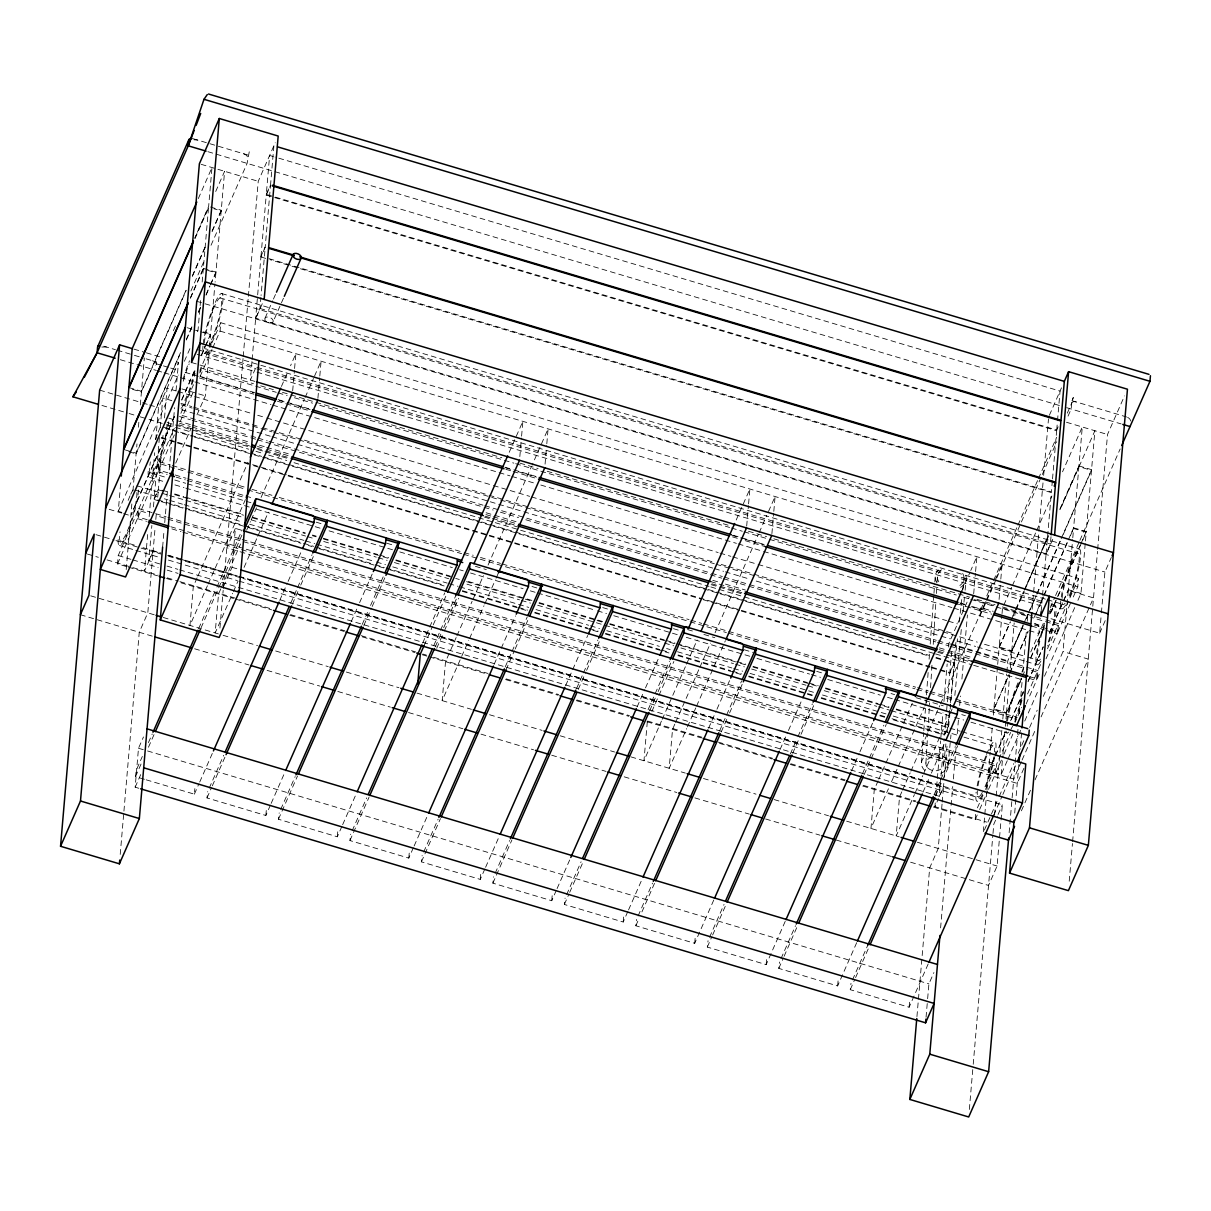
<?xml version="1.0" encoding="UTF-8"?>
<svg xmlns="http://www.w3.org/2000/svg" width="1211" height="1211" viewBox="0 0 1211 1211"><rect width="100%" height="100%" fill="white"/><g stroke="black" fill="none" stroke-linecap="round" stroke-linejoin="round"><path stroke-width="0.75" stroke-dasharray="5 3.75" d="M152.45 360.711A4.45 2.694 23.8 0 1 156.416 364.753L156.174 363.739L155.235 365.207M995.957 579.751L980.002 615.96L980.41 609.436L971.177 606.681M925.9 763.127L927.762 732.958M927.883 731.081L929.624 702.804M930.563 687.727L931.955 665.111M933.242 644.373L935.921 601.019M936.391 593.481L936.966 584.05M937.087 582.173L937.435 576.512M921.465 762.748L923.69 732.625M923.826 730.733L925.779 704.378M925.915 702.486L926.324 696.84M926.46 694.963L928.141 672.362M929.109 659.178L929.67 651.654M930.215 644.116L933.832 595.161M933.969 593.269L934.665 583.853M934.801 581.976L935.225 576.33M121.872 512.389L118.269 511.314L120.812 481.66M126.58 566.597L117.512 563.902L118.224 555.546L138.175 510.285L149.044 513.525M126.201 569.548L130.818 515.78L175.64 414.026M131.832 503.958L130.879 515.084L175.701 413.329M132.938 490.97L136.116 453.883L180.182 353.869M125.369 449.977L136.177 453.202L136.979 443.922M138.402 427.241L138.887 421.67M140.309 404.989L141.43 392.001L186.252 290.262M128.881 387.55L141.49 391.304L144.351 357.926M117.512 563.902L137.448 518.626L138.175 510.285M147.227 519.716L138.175 517.006L138.887 508.665L158.823 463.389L186.025 471.503M156.416 364.753L156.658 361.968L145.244 358.562M120.222 854.406L123.764 812.99M123.931 811.113L139.265 632.263L147.803 612.857L153.055 551.671L144.503 571.077L147.727 533.506M149.18 516.597L154.66 452.747M155.78 439.593L158.52 407.668L178.456 362.392L174.899 361.332M159.716 563.917L148.847 560.678L151.859 525.438M153.449 506.909L154.085 499.492L158.353 489.789L163.803 491.409M159.398 437.595L154.145 498.796L158.414 489.093L163.031 435.309M160.246 427.634L162.789 397.965L171.856 400.659M138.175 517.006L158.111 471.745L158.823 463.389M167.89 472.82L158.823 470.125L159.534 461.785L174.308 428.24M148.847 560.678L153.116 550.975L155.175 526.876M155.81 519.458L156.295 513.888M157.718 497.206L158.353 489.789M164.514 417.931L167.057 388.262L176.125 390.971M144.427 779.294L135.511 776.629L136.237 770.287L142.338 756.451M138.781 788.27L135.163 787.195L138.493 748.262L143.488 736.939M162.622 547.115L164.075 530.161M164.726 522.607L167.633 488.684M169.252 469.838L174.581 407.638M176.034 390.669L178.456 362.392M200.572 300.57L198.029 330.24L196.515 333.691M202.161 282.027L203.281 269.054L215.891 272.808L215.104 282.087M190.43 297.679L203.342 268.358L208.58 207.172L194.91 238.204M199.845 372.958L200.133 369.627L276.29 392.334M254.537 392.561L200.133 376.349L200.844 368.008L211.183 344.529M196.984 414.858L205.34 395.891L210.593 334.705L199.77 331.481M201.526 354.702L210.653 334.009L214.937 283.934M210.638 284.191L215.952 272.112L221.204 210.926L213.999 208.776M212.137 230.923L221.265 210.23L224.595 171.296L214.725 193.715M212.697 347.845L220.069 331.087L220.796 322.731L1078.486 578.419L1077.775 586.76L1071.856 600.172M249.254 151.799L247.12 163.364L210.638 246.151M146.213 779.823L194.365 794.174L194.85 788.618M219.933 628.04L223.172 590.347M223.324 588.47L243.048 358.501M243.199 356.609L248.21 298.178M248.376 296.301L258.231 181.317L275.215 142.762M270.416 805.103L265.845 815.487L206.99 797.943L207.717 791.585M223.475 586.714L232.028 567.308L235.358 528.374L242.609 530.539M251.964 361.514L250.374 380.042L256.066 367.115M252.115 359.652L255.612 318.856L263.453 301.07M1051.012 536.67L1050.376 544.087L1046.107 553.79L255.672 318.16L260.925 256.974L265.194 247.271L261.061 295.484M260.986 256.278L266.223 195.077L270.507 185.389L265.254 246.575L260.986 256.278L264.603 257.353M1058.142 426.772L1056.719 430.011L266.284 194.396L269.629 155.447L273.247 156.537M255.672 318.16L259.956 308.457L260.91 297.331M273.898 145.744L270.568 184.693L266.284 194.396M292.684 390.759L294.44 370.369M294.591 368.507L295.862 353.673L290.549 365.752M265.845 815.487L266.329 809.917M341.896 826.402L337.324 836.786L278.454 819.241L279.181 812.899M317.903 398.283L319.659 377.877M319.81 376.031L321.082 361.196L314.254 376.712M337.324 836.786L337.793 831.23M413.36 847.715L408.788 858.099L349.934 840.555L350.66 834.197M408.788 858.099L409.273 852.529M484.839 869.014L480.267 879.398L421.413 861.854L422.139 855.511M480.267 879.398L480.752 873.842M519.837 456.577L521.426 438.034M521.593 436.172L522.864 421.337L508.423 454.11M556.318 890.327L551.747 900.712L492.877 883.167L493.619 876.809M545.071 464.101L546.661 445.557M546.812 443.695L548.083 428.861L532.129 465.085M551.747 900.712L552.216 895.141M627.782 911.626L623.211 922.01L564.356 904.466L565.083 898.123M623.211 922.01L623.695 916.455M647.295 721.817L643.964 760.765L661.433 721.105M713.748 900.076L694.69 943.324L635.836 925.779L636.562 919.421M694.69 943.324L695.175 937.753M785.212 921.374L766.169 964.622L707.3 947.078L708.041 940.735M746.687 526.089L748.428 505.698M748.595 503.852L749.866 489.017L735.425 521.774M771.907 533.612L773.662 513.222M773.814 511.36L775.085 496.525L767.486 513.782M766.169 964.622L766.639 959.067M856.692 942.688L837.634 985.936L778.779 968.391L779.506 962.034M837.634 985.936L838.118 980.365M928.171 963.986L909.113 1007.234L850.258 989.69L850.985 983.347M909.113 1007.234L909.597 1001.679M916.939 1016.604L929.685 867.878L938.237 848.487L942.052 803.983M935.255 802.938L934.922 806.693L938.495 798.609M935.891 795.43L937.178 780.399M937.344 778.522L940.569 740.95M940.72 739.073L942.975 712.779M943.944 701.517L947.169 663.946M948.622 647.037L948.94 643.283L968.876 598.022M179.667 569.866L939.267 796.293L940.856 777.75M941.008 775.903L944.186 738.816M891.992 718.744L944.565 734.411L949.818 673.225L954.086 663.522L946.835 661.357M931.743 667.125L949.878 672.529L951.619 652.124M942.203 802.121L943.475 787.286L939.206 796.989M939.267 796.293L943.536 786.605L944.171 779.188M944.338 777.326L947.199 743.948M944.565 734.411L948.849 724.708L954.086 663.522M949.878 672.529L954.147 662.826L955.903 642.42M926.052 1017.255L927.49 1000.558M927.641 998.712L928.913 983.877L933.908 972.554M940.599 927.883L950.938 807.237M951.104 805.36L952.724 786.514M953.375 778.976L956.115 746.93M957.25 733.73L958.703 716.761M959.672 705.453L960.474 696.037M961.928 679.068L967.422 614.976M973.689 593.768L975.43 573.363M975.597 571.516L976.868 556.682L970.783 570.472M933.499 807.132L975.203 819.575L975.915 811.234M999.075 599.43L1000.664 580.886M1000.816 579.04L1002.087 564.205L994.488 581.447M986.753 791.843L983.256 832.638L998.454 798.155M986.92 789.996L988.509 771.452L994.579 757.662M1007.264 760.72L1001.179 774.51L988.57 770.756L990.159 752.213M990.31 750.366L992.218 728.114M993.338 715.126L993.807 709.57L1009.005 675.072M1021.675 678.145L1006.492 712.628L993.868 708.874L997.531 666.217M997.682 664.37L999.12 647.673L1010.519 621.803M1023.189 624.876L1011.79 650.746L999.181 646.977L1001.875 615.46M1002.042 613.599L1002.511 608.043L1011.639 587.35M988.494 789.39L995.154 774.298L995.866 765.957L156.31 515.689M170.812 526.74L995.866 772.679L996.577 764.338L1010.61 732.488M969.345 1109.458L973.054 1066.164M973.22 1064.272L992.838 835.363M992.99 833.516L993.792 824.237L997.349 816.153M994.594 814.852L996.047 797.943M996.199 796.066L1001.845 730.324M1002.814 719.062L1006.674 673.982M1006.841 672.105L1007.794 660.828L1023.31 625.618M1001.179 774.51L1002.769 755.967M1002.935 754.12L1005.16 728.159M1005.312 726.297L1005.796 720.742M1005.947 718.88L1006.432 713.324L1021.615 678.841M1006.492 712.628L1009.671 675.541M1010.307 668.124L1011.73 651.442L1023.128 625.572M1011.79 650.746L1014.182 622.923M1014.818 615.506L1015.136 611.797M910.596 862.202L988.539 885.438L997.092 866.032L1002.345 804.846L242.836 578.434M1009.126 832.744L1017.407 736.197M1017.558 734.32L1018.042 728.659M1019.344 713.582L1022.251 679.643M1022.901 672.105L1026.61 628.751M1027.261 621.213L1027.745 615.566L1000.982 607.589M1014.697 813.065L1018.92 763.763M1020.373 746.809L1021.827 729.839M1032.166 609.209L1033.467 594.117M1033.619 592.24L1043.004 482.917M1043.64 475.378L1048.499 418.824M1041.112 611.964L1042.383 597.129M1042.55 595.267L1046.047 554.487L1053.873 536.7M1046.107 553.79L1051.345 492.589L269.992 259.669M1052.359 480.767L1051.405 491.893L266.42 257.898M1052.526 478.92L1056.658 430.707L1058.081 427.468M1056.719 430.011L1057.354 422.594M1057.506 420.747L1060.049 391.077L275.064 157.067M1026.111 704L1036.465 680.537L1037.176 672.181L1026.292 668.941M1029.91 676.752L1037.176 678.917L1037.888 670.576L1041.581 662.19M1076.095 401.931A4.45 2.694 23.8 0 0 1071.644 403.46L1073.309 397.435L1071.886 400.674L1071.175 409.015L1067.375 417.644M1046.032 658.799L1057.112 633.641L1057.824 625.3L1030.622 617.186M1034.255 624.997L1057.824 632.021L1058.535 623.68L1078.486 578.419M1043.276 696.401L1063.031 651.563L1068.284 590.378L1093.503 597.901L1090.46 604.789M1049.347 632.793L1068.344 589.681L1072.628 539.606M1072.795 537.76L1073.582 528.48L1086.191 532.25L1085.404 541.514M1068.329 539.864L1073.642 527.799L1078.895 466.598L1091.505 470.368L1086.252 531.553L1080.939 543.618M1059.958 509.014L1078.956 465.902L1082.286 426.968L1062.531 471.806M1077.911 600.338L1080.954 593.435L1085.238 543.376M1061.169 538.653L1091.565 469.671L1094.895 430.722L1059.958 510.058M1069.222 881.214L1072.446 843.522M1072.613 841.63L1097.499 551.353M1097.65 549.461L1107.52 434.492L1124.504 395.921M1042.58 616.202L1099.649 633.217L1101.238 614.673M1101.404 612.827L1104.901 572.031L1111.304 557.469M948.046 764.989L950.983 734.926M954.843 695.462L961.458 627.798M963.108 610.889L964.94 592.103M965.122 590.211L966.227 578.934M943.611 764.61L945.882 743.963M947.123 732.7L950.211 704.545M950.408 702.668L957.417 638.833M959.279 621.939L961.958 597.523M962.775 590.014L964.017 578.752M198.316 198.574L211.986 167.527L208.64 206.476L194.971 237.507M194.971 238.552L208.64 207.505M141.49 391.304L186.312 289.565M192.382 275.76L206.067 244.728M192.322 276.456L206.006 245.409M212.076 231.619L221.204 210.926M173.415 330.648L175.701 325.471M190.899 290.988L204.568 259.941M190.369 298.375L203.281 269.054M136.177 453.202L181.771 349.722M186.327 339.368L192.398 325.577M198.483 311.787L201.526 304.884M206.082 294.53L209.881 285.917M186.267 340.064L192.337 326.274M198.422 312.483L201.465 305.581M206.021 295.227L209.821 286.613M210.578 284.888L215.891 272.808M118.269 511.314L178.274 375.077M184.36 361.287L190.43 347.496M181.771 399.539L195.455 368.492M181.726 400.235L195.395 369.188M201.465 355.398L205.264 346.77M206.037 345.044L210.593 334.705M193.488 384.72L180.197 414.889L249.103 435.43M211.925 342.864L220.796 322.731M158.823 470.125L174.339 434.916M180.212 421.564L193.518 391.38M200.133 376.349L211.955 349.525M175.716 463.147L190.914 428.664M265.118 317.978L272.687 300.782M273.444 299.056L275.73 293.895M272.959 322.096A4.45 2.694 23.8 0 0 268.418 317.055A4.45 2.694 23.8 0 0 265.739 320.96A4.45 2.694 23.8 0 0 272.959 322.096L283.556 298.012M197.09 577.859L193.306 586.487L189.96 625.421L207.429 585.761M197.862 576.133L247.998 462.314M281.421 386.445L287.507 372.64M208.201 584.035L245.424 499.537M235.358 528.374L226.82 547.781L1017.24 783.396L1025.066 765.609M148.423 742.615L152.238 733.972M198.68 628.524L216.194 588.773M216.966 587.047L242.094 529.994M135.511 776.629L142.368 761.053M148.469 747.217L154.569 733.382M201.056 627.843L242.215 534.429M220.811 588.834L218.525 594.011L215.18 632.944L232.663 593.284M221.568 587.108L240.55 543.996M246.635 530.206L250.435 521.578M251.192 519.852L256.505 507.787M261.076 497.433L304.37 399.13M305.142 397.405L313.498 378.438M135.163 787.195L140.854 774.268M233.42 591.558L237.977 581.204M244.062 567.414L256.974 538.093M257.731 536.367L268.373 512.223M194.365 794.174L198.937 783.789M199.709 782.064L212.667 752.652M279.726 600.414L287.355 583.112M288.112 581.386L301.827 550.248M209.231 788.134L223.702 755.286M290.716 603.169L296.816 589.333M297.573 587.607L312.044 554.759M206.99 797.943L211.562 787.559M212.319 785.833L226.033 754.68M292.351 604.168L299.965 586.866M300.722 585.14L314.451 554.002M271.173 803.377L284.903 772.224M351.205 621.712L358.834 604.425M359.591 602.684L373.306 571.547M280.71 809.432L295.181 776.584M362.195 624.467L367.523 612.372M370.566 605.455L383.524 576.073M278.454 819.241L297.512 775.994M363.815 625.481L371.444 608.179M372.201 606.454L385.159 577.041M342.652 824.676L355.61 795.264M422.684 643.026L444.785 592.86M424.092 645.539L432.448 626.556M433.22 624.846L446.889 593.799M352.189 830.746L366.661 797.898M433.674 645.781L439.76 631.945M440.516 630.22L455.76 595.645M349.934 840.555L368.992 797.292M435.294 646.78L442.908 629.478M443.68 627.752L457.395 596.614M436.717 648.263L443.544 632.732M444.316 631.007L458.742 598.249M456.169 637.531L445.527 661.675L442.182 700.609L468.778 640.256M456.925 635.805L472.108 601.322M472.88 599.596L483.507 575.452M488.063 565.098L531.372 466.795M469.535 638.53L483.976 605.772M484.733 604.047L495.375 579.902M496.132 578.177L498.402 573M414.132 845.989L427.089 816.577M494.149 664.324L515.492 615.884M423.653 852.044L438.125 819.196M505.138 667.079L511.239 653.259M511.996 651.533L527.224 616.959M421.413 861.854L440.456 818.606M506.001 669.819L514.387 650.791M515.144 649.066L528.102 619.654M485.596 867.288L499.326 836.15M565.628 685.638L587.729 635.472M495.132 873.358L509.604 840.51M576.618 688.393L582.718 674.557M583.475 672.832L597.946 639.983M492.877 883.167L511.935 839.904M578.237 689.392L585.867 672.09M586.624 670.364L599.581 640.952M557.075 888.602L570.79 857.464M637.107 706.936L644.721 689.649M645.493 687.909L659.208 656.771M566.612 894.657L581.083 861.808M648.097 709.691L669.411 661.297M564.356 904.466L568.928 894.081M569.685 892.356L583.414 861.218M649.717 710.706L657.331 693.403M658.103 691.678L671.061 662.266M651.851 711.478L673.891 661.463M662.19 719.379L685.744 665.914M686.501 664.188L697.142 640.044M674.799 724.163L672.529 729.34L669.183 768.289L686.667 728.613M675.571 722.452L699.11 668.987M699.882 667.261L710.509 643.117M715.065 632.763L758.374 534.475M759.13 532.749L766.73 515.508M687.424 726.888L695.78 707.92M696.537 706.195L725.404 640.664M628.554 909.9L642.269 878.762M708.571 728.25L716.201 710.948M716.957 709.222L729.915 679.81M638.076 915.97L652.547 883.122M719.561 731.005L741.647 680.87M635.836 925.779L638.878 918.846M641.921 911.928L654.879 882.516M721.196 732.004L728.81 714.702M729.567 712.976L743.297 681.838M780.051 749.548L787.68 732.261M788.437 730.521L802.151 699.383M709.555 937.269L724.027 904.435M790.283 754.044L797.141 738.483M797.898 736.757L812.369 703.909M707.3 947.078L711.871 936.693M712.643 934.968L726.358 903.83M792.66 753.318L800.289 736.016M801.046 734.29L814.761 703.152M851.53 770.862L859.144 753.56M859.916 751.834L872.859 722.422M781.034 958.582L795.506 925.734M862.52 773.617L868.605 759.781M869.362 758.056L883.833 725.207M778.779 968.391L783.35 958.007M784.107 956.281L797.837 925.128M864.139 774.616L886.24 724.45M878.096 780.868L874.297 789.496L870.966 828.43L888.435 788.77M878.853 779.142L912.292 703.258M961.67 591.165L970.026 572.197M1049.392 415.267L1061.472 387.838M891.478 781.867L897.548 768.077M898.305 766.351L924.144 707.708M924.901 705.983L927.187 700.821M980.683 609.723L983.726 602.821M986.768 595.933L992.838 582.128M993.595 580.402L1017.149 526.952M1017.906 525.226L1037.66 480.389M1038.417 478.663L1056.658 437.262M1067.3 413.133L1071.856 402.779M901.801 791.843L899.531 797.005L896.185 835.953L914.426 794.567M902.558 790.117L910.157 772.875M910.914 771.15L939.797 705.604M940.553 703.879L993.731 583.172M996.714 578.025L1041.536 476.271M1042.293 474.545L1056.734 441.788M915.183 792.842L922.782 775.585M923.539 773.874L949.363 715.232M950.135 713.506L952.406 708.329M1012.396 585.624L1035.95 532.159M1036.707 530.433L1051.905 495.95M922.994 792.176L930.623 774.873M931.38 773.133L944.338 743.721M852.499 979.881L867.742 945.307M933.984 794.916L940.084 781.095M940.841 779.369L955.312 746.521M999.181 646.977L1009.807 622.832M1012.85 615.945L1015.136 610.768M1015.893 609.042L1023.492 591.801M1024.249 590.075L1047.803 536.609M1011.276 620.093L1015.075 611.464M1015.832 609.739L1023.431 592.497M1026.474 585.594L1048.499 535.58M1059.897 509.71L1078.895 466.598M1015.893 610.072L1024.249 591.104M1025.006 589.379L1048.559 535.928M850.258 989.69L854.83 979.305M855.587 977.58L868.544 948.168M935.619 795.93L957.719 745.764M1023.946 623.15L1027.745 614.522M1028.502 612.796L1036.101 595.555M1036.858 593.829L1060.412 540.378M1026.171 618.67L1029.199 611.767M1029.971 610.041L1060.352 541.06M1063.394 534.172L1091.505 470.368M1026.262 618.912L1027.745 615.566M993.868 708.874L1009.066 674.376M1009.823 672.65L1028.063 631.264M1034.133 617.474L1043.261 596.781M1044.018 595.055L1067.572 541.589M1009.762 673.346L1028.003 631.96M1035.602 614.719L1043.201 597.462M1043.958 595.751L1067.512 542.286M1070.539 535.383L1073.582 528.48M1021.872 672.075L1024.824 665.369M1030.743 651.957L1044.185 621.44M1050.255 607.634L1054.811 597.295M1055.583 595.57L1079.122 542.104M1079.894 540.378L1120.16 448.978M1022.447 676.419L1024.718 671.242M1030.803 657.437L1044.472 626.405M1050.558 612.599L1080.182 545.344M1030.743 658.133L1044.412 627.101M1050.497 613.296L1057.324 597.78M1058.081 596.054L1086.191 532.25M988.57 770.756L994.64 756.966M995.412 755.24L1006.038 731.096M1010.595 720.742L1023.522 691.42M1028.078 681.082L1043.261 646.583M995.351 755.936L1005.978 731.792M1011.306 719.712L1023.462 692.117M1028.018 681.778L1043.201 647.279M1049.286 633.489L1062.955 602.442M1063.727 600.717L1068.284 590.378M977.398 807.873L984.785 791.101M985.527 789.436L995.866 765.957M1015.045 722.422L1016.513 719.077L954.858 700.7M1017.967 715.777L1021.66 707.391M1027.564 693.979L1037.176 672.181M1047.485 648.778L1057.824 625.3M975.203 819.575L978.897 811.188M979.638 809.508L987.767 791.071M995.866 772.679L1003.253 755.921M1003.98 754.241L1012.85 734.123M1037.176 678.917L1040.128 672.211M1057.824 632.021L1071.114 601.852M1008.021 758.994L1020.934 729.673M1024.733 721.06L1038.402 690.013M1044.487 676.222L1074.868 607.241M999.211 796.429L1013.652 763.657M1018.209 753.318L1025.051 737.787M1029.607 727.448L1037.206 710.206M993.716 815.2L1002.102 796.172M1002.859 794.446L1015.817 765.034M998.061 814.534L1002.345 804.846M1021.327 761.719L1013.728 778.976L988.509 771.452M1022.084 760.008L1035.768 728.961M1041.082 716.882L1089.703 606.514M1021.403 810.84L1030.516 790.147M1035.072 779.808L1088.265 659.087L1063.031 651.563M1099.649 633.217L1105.355 620.289M980.229 609.375L979.29 610.859L980.713 607.619L993.202 611.343M101.785 347.042L106.447 346.997M193.987 139.81L197.62 140.052M193.17 138.735L247.831 155.023M1071.886 400.674L1126.548 416.962M207.868 151.678L1059.398 405.503M1066.634 407.668L1121.114 423.911M201.147 164.302L258.231 181.317M1066.497 422.261L1107.52 434.492M266.223 195.077L1056.658 430.707M210.442 207.005L221.265 210.23M1078.956 465.902L1091.565 469.671M260.925 256.974L268.176 259.139M203.342 268.358L215.952 272.112M1073.642 527.799L1086.252 531.553M221.643 293.516L1079.334 549.188M259.956 308.457L1050.376 544.087M219.993 297.845L1077.684 553.518M196.757 301.312L1104.901 572.031M220.069 331.087L1077.775 586.76M203.433 331.859L210.653 334.009M1068.344 589.681L1080.954 593.435M187.16 327.712L197.968 330.936M1045.441 599.157L205.885 348.889A26.672 4.314 -73.4 0 1 204.311 346.422M1047.243 599.687L1063.576 604.561M196.999 349.449L255.037 366.751M256.838 367.281L1043.821 601.882M1051.072 604.047L1054.69 605.122M204.22 353.218L254.991 368.356M256.808 368.886L1043.776 603.487M1051.027 605.651L1061.911 608.891M197.166 354.323L255.188 371.626M257.004 372.155L1042.156 606.211M191.505 362.498L254.961 381.42M200.844 368.008L253.432 383.69M260.683 385.84L273.383 389.624M282.451 392.334L501.854 457.743M519.988 463.147L538.123 468.551M547.19 471.246L730.339 525.846M748.459 531.251L766.593 536.655M773.859 538.819L969.693 597.19M976.944 599.354L995.079 604.758M1002.33 606.923L1044.033 619.351M1045.85 619.896L1058.535 623.68M133.876 349.101L144.82 352.371M146.349 352.825L164.196 358.138M974.234 599.612L993.853 605.455M278.106 392.864L287.174 395.573M294.424 397.738L312.559 403.142M319.81 405.307L513.842 463.132M515.644 463.677L729.627 527.466M731.429 527.996L742.313 531.251M744.129 531.78L767.698 538.819M769.515 539.349L956.281 595.025M963.532 597.19L968.982 598.809M970.783 599.354L994.367 606.378M996.169 606.923L1028.82 616.656M103.798 346.21L115.408 349.676M117.21 350.206L132.635 354.808M134.436 355.353L143.443 358.032M1034.224 623.574L1039.583 625.164M278.106 399.6L285.357 401.764M287.174 402.294L310.743 409.318M504.775 467.158L512.026 469.323M513.827 469.868L537.412 476.892M733.245 535.277L765.882 544.995M959.899 602.836L965.349 604.456M972.6 606.62L990.734 612.024M156.174 363.739L161.608 365.359M163.424 365.889L168.844 367.508M170.66 368.053L177.911 370.218M185.147 372.367L253.977 392.879M279.332 400.447L288.385 403.142M290.201 403.687L310.122 409.621M505.714 467.93L511.148 469.55M518.399 471.715L536.503 477.104M732.11 535.413L742.979 538.653M744.78 539.198L764.701 545.132M960.308 603.441L969.36 606.136M199.421 377.968L253.826 394.18M277.395 401.204L310.031 410.938M505.865 469.323L511.314 470.943M513.116 471.488L536.7 478.512M732.534 536.882L737.968 538.501M745.219 540.666L765.17 546.615M957.386 603.911L991.839 614.189M1031.727 626.072L1044.427 629.856M1046.228 630.401L1057.112 633.641M120.267 359.682L155.947 370.309M156.855 370.581L162.289 372.201M164.09 372.746L178.577 377.06M180.394 377.605L193.079 381.389M194.88 381.919L270.946 404.595M272.763 405.14L497.343 472.078M499.144 472.623L510.013 475.862M511.829 476.407L533.567 482.886M540.802 485.036L736.409 543.345M738.21 543.89L761.764 550.914M763.566 551.444L951.922 607.589M953.738 608.134L1038.856 633.504L1039.341 627.949A4.45 2.694 23.8 0 0 1035.375 623.907M181.922 388.913L205.34 395.891M177.941 391.501L250.45 413.118M257.716 415.282L264.967 417.447M266.768 417.992L491.575 484.99M493.392 485.535L529.646 496.343M531.462 496.888L718.184 552.549M720 553.094L730.869 556.333M732.685 556.878L756.254 563.902M758.071 564.432L946.608 620.637M948.425 621.182L957.492 623.877M180.923 403.369L191.792 406.608M193.609 407.153L260.683 427.15M262.499 427.68L487.291 494.693M489.108 495.238L713.915 562.252M721.166 564.417L726.6 566.037M728.416 566.566L751.986 573.605M753.787 574.135L953.208 633.58M132.423 389.321L141.43 392.001M999.12 647.673L1011.73 651.442M181.241 404.822L192.11 408.062M193.927 408.607L271.9 431.843M273.716 432.388L498.569 499.416M500.37 499.961L523.954 506.985M525.756 507.53L714.339 563.736M716.155 564.281L941.008 631.309M942.824 631.839L977.277 642.118M984.528 644.282L1026.232 656.71M1028.048 657.255L1038.932 660.495M270.235 436.187L179.576 409.151A31.123 5.026 -73.4 0 0 195.122 373.457M272.051 436.717L295.62 443.756M297.437 444.286L712.689 568.08M714.505 568.61L723.572 571.32M725.374 571.864L748.958 578.888M756.209 581.053L939.342 635.639M941.159 636.184L950.226 638.878M957.477 641.043L975.612 646.447M977.428 646.992L1024.582 661.039M1026.383 661.584L1037.267 664.824M99.65 390.124L140.688 402.34M142.459 402.885L147.818 404.474M149.604 405.004L158.52 407.668M950.726 643.813L1007.794 660.828M250.919 435.975L256.354 437.595M258.17 438.14L267.237 440.834M269.039 441.379L483.007 505.169M484.824 505.698L709.676 572.727M711.493 573.272L722.377 576.512M724.178 577.057L747.762 584.08M749.564 584.625L936.345 640.301M938.147 640.846L949.03 644.085M950.847 644.615L974.416 651.654M976.233 652.184L1037.888 670.576M179.485 416.508L190.354 419.748M192.171 420.293L255.642 439.215M257.459 439.76L482.296 506.773M484.112 507.318L493.18 510.028M500.431 512.192L518.565 517.597M525.816 519.746L721.665 578.131M723.467 578.676L747.051 585.7M748.852 586.245L935.634 641.921M937.435 642.451L948.319 645.705M950.135 646.235L1024.476 668.396M168.783 418.158L190.551 424.652M192.352 425.182L250.389 442.484M259.457 445.194L264.891 446.814M266.708 447.343L290.277 454.382M486.111 512.753L518.747 522.486M712.779 580.326L718.214 581.946M725.465 584.111L745.416 590.045M939.433 647.885L946.699 650.05M948.501 650.595L972.085 657.618M179.485 423.245L190.354 426.484M192.171 427.029L250.193 444.316M257.443 446.481L264.709 448.645M266.511 449.19L288.279 455.669M485.929 514.584L491.363 516.204M493.18 516.749L516.749 523.773M710.781 581.613L743.418 591.346M939.252 649.717L970.072 658.92M178.759 424.849L249.481 445.936M256.732 448.1L263.998 450.265M265.799 450.795L289.384 457.834M485.217 516.204L490.652 517.824M492.468 518.369L516.037 525.392M711.871 583.778L742.706 592.966M938.54 651.336L943.975 652.956M951.225 655.121L971.177 661.07M1029.199 678.372L1036.465 680.537M167.133 422.488L190.702 429.527M192.519 430.056L250.541 447.359M257.792 449.523L263.226 451.143M265.042 451.688L288.612 458.712M484.461 517.082L489.895 518.717M497.146 520.866L517.097 526.815M711.114 584.656L743.751 594.389M937.783 652.229L968.603 661.418M101.936 405.428L127.306 412.996M129.123 413.526L138.175 416.236M139.992 416.766L147.242 418.93M149.044 419.475L165.362 424.334M167.179 424.879L188.916 431.358M196.167 433.523L248.724 449.19M255.975 451.34L261.409 452.975M268.66 455.124L286.78 460.528M294.031 462.693L493.377 522.123M495.193 522.652L518.747 529.676M520.563 530.221L709.025 586.396M710.842 586.941L933.742 653.395M935.558 653.925L971.797 664.733M973.614 665.278L1018.92 678.781M163.727 427.195L189.113 434.764M190.914 435.309L248.936 452.596M250.738 453.141L261.621 456.38M263.438 456.925L287.007 463.949M288.808 464.494L488.23 523.939M490.046 524.484L513.615 531.508M515.432 532.038L928.761 655.257M936.012 657.422L954.147 662.826M165.483 428.437L192.67 436.55M194.487 437.08L252.494 454.382M254.31 454.912L265.194 458.167M266.995 458.697L290.564 465.72M292.381 466.265L491.802 525.71M493.619 526.255L517.188 533.279M518.989 533.824L718.411 593.269M720.227 593.799L743.796 600.838M745.598 601.367L928.701 655.953M935.952 658.118L945.019 660.812M161.26 437.443L175.762 441.773M177.578 442.303L192.08 446.632M193.896 447.177L286.356 474.727M288.173 475.272L487.579 534.717M489.395 535.262L512.964 542.286M514.781 542.831L714.202 602.276M716.004 602.806L739.573 609.829M741.389 610.374L929.927 666.58M161.199 438.14L175.716 442.469M177.517 442.999L192.019 447.328M193.836 447.873L251.858 465.16M253.659 465.705L260.91 467.855M262.726 468.4L286.296 475.423M288.112 475.968L487.533 535.413M489.335 535.958L512.904 542.982M514.72 543.527L701.441 599.188M703.258 599.717L739.512 610.526M741.329 611.071L929.866 667.276M931.683 667.821L949.818 673.225M128.911 451.748L136.116 453.883M993.807 709.57L1006.432 713.324M159.534 461.785L170.418 465.024M172.234 465.569L244.758 487.185M252.024 489.35L271.96 495.299M279.211 497.449L462.36 552.049M464.176 552.594L473.244 555.289M480.495 557.454L500.446 563.403M502.247 563.948L689.029 619.623M690.83 620.153L701.714 623.408M703.53 623.937L915.683 687.182M917.499 687.727L928.383 690.966M930.184 691.511L1017.225 717.457M187.841 472.048L245.863 489.335M247.68 489.88L461.648 553.669M463.465 554.214L688.317 621.228M690.119 621.773L726.388 632.581M728.205 633.126L914.971 688.802M916.788 689.347L927.671 692.586M929.473 693.131L953.057 700.155M175.141 474.984L186.025 478.239M187.841 478.769L244.047 495.526M245.863 496.071L253.114 498.236M158.111 471.745L167.179 474.44M176.246 477.149L185.313 479.844M187.13 480.389L243.335 497.146M475.439 566.339L486.322 569.579M687.591 629.584L694.842 631.733M703.909 634.443L714.793 637.682M916.076 697.687L943.263 705.801M151.208 472.986L165.71 477.316M174.778 480.025L185.661 483.265M187.463 483.81L250.934 502.716M316.207 522.183L321.657 523.803M386.93 543.27L394.18 545.419M531.992 586.502L537.442 588.122M602.715 607.589L608.149 609.209M673.437 628.676L680.688 630.825M744.159 649.747L753.212 652.457M816.683 671.363L823.934 673.528M891.024 693.54L894.657 694.614M961.746 714.611L965.379 715.701M149.543 477.331L165.862 482.19M174.929 484.9L183.996 487.594M185.813 488.139L249.269 507.061M256.535 509.225L321.808 528.677M329.059 530.842L392.531 549.764M399.781 551.928L452.369 567.596M459.62 569.76L463.238 570.835M470.504 573L523.076 588.682M530.342 590.847L535.777 592.467M537.593 592.996L595.615 610.299M597.432 610.844L606.499 613.538M613.75 615.703L679.023 635.169M686.274 637.334L749.745 656.241M756.996 658.406L809.584 674.088M811.4 674.618L820.468 677.327M827.718 679.492L880.306 695.159M887.557 697.324L892.991 698.944M894.808 699.489L952.83 716.791M954.646 717.321L963.714 720.03M970.965 722.195L1007.234 733.003M162.047 490.167L167.481 491.787M174.732 493.952L183.8 496.661M185.616 497.191L243.623 514.493M252.69 517.188L305.263 532.87M312.514 535.02L316.147 536.11M323.398 538.274L377.787 554.487M379.588 555.016L388.655 557.726M395.906 559.891L450.295 576.103M468.43 581.507L531.871 600.414M539.122 602.578L602.578 621.485M609.829 623.65L664.218 639.862M666.035 640.407L675.102 643.102M676.904 643.646L734.926 660.949M736.727 661.478L745.794 664.188M753.045 666.353L807.434 682.565M809.251 683.095L818.318 685.804M825.569 687.969L878.142 703.636M879.958 704.181L889.01 706.876M896.261 709.04L948.849 724.708M174.672 494.648L243.562 515.19M252.63 517.884L305.202 533.551M312.453 535.716L316.086 536.806M323.337 538.956L381.344 556.258M383.16 556.803L388.595 558.422M395.846 560.572L453.868 577.874M455.669 578.419L459.302 579.494M466.553 581.658L531.811 601.11M539.062 603.275L595.267 620.032M597.084 620.562L602.518 622.182M609.769 624.346L667.791 641.648M669.592 642.178L678.66 644.888M680.476 645.418L738.483 662.72M740.299 663.265L745.734 664.884M752.985 667.034L818.258 686.501M825.508 688.665L888.95 707.572M896.216 709.737L948.788 725.404L944.504 735.107L891.932 719.44M136.934 485.793L167.769 494.981M169.585 495.526L184.087 499.84M185.904 500.385L243.926 517.687M251.177 519.852L305.581 536.064M307.397 536.609L314.648 538.759M323.715 541.468L376.288 557.151M378.104 557.681L387.172 560.39M394.423 562.555L448.827 578.767M466.962 584.171L519.549 599.839M521.366 600.384L530.433 603.093M537.684 605.258L602.957 624.709M604.773 625.254L662.795 642.541M664.612 643.086L673.679 645.796M680.93 647.961L733.518 663.628M735.334 664.173L744.402 666.867M751.653 669.032L806.042 685.244M807.858 685.789L815.109 687.954M824.176 690.664L876.764 706.331M878.58 706.876L889.464 710.115M891.266 710.66L960.172 731.202M961.988 731.732L994.625 741.465M135.284 490.122L157.036 496.616M164.287 498.781L167.92 499.855M169.737 500.4L182.422 504.185M184.239 504.715L242.261 522.017M249.511 524.181L303.916 540.394M305.732 540.939L314.799 543.633M316.616 544.178L374.638 561.48M376.454 562.025L385.522 564.72M392.773 566.884L447.162 583.096M448.978 583.641L458.046 586.336M459.862 586.881L528.768 607.422M536.019 609.587L588.607 625.254M590.423 625.799L599.49 628.509M606.741 630.674L659.329 646.341M666.58 648.506L670.198 649.58M677.464 651.745L731.853 667.957M733.669 668.502L742.737 671.212M749.987 673.377L815.275 692.828M822.526 694.993L885.983 713.915M893.234 716.079L956.705 734.986M963.956 737.151L992.975 745.809M157.778 499.871L183.149 507.439M184.965 507.969L242.972 525.271M244.789 525.816L313.679 546.343M315.496 546.888L373.503 564.175M375.319 564.72L384.387 567.429M386.203 567.959L444.21 585.261M462.345 590.665L516.719 606.878M518.535 607.407L527.602 610.117M534.853 612.282L587.426 627.949M589.242 628.494L598.31 631.188M605.561 633.353L659.95 649.565M661.751 650.11L669.002 652.275M678.069 654.969L730.642 670.637M732.458 671.182L741.526 673.891M748.776 676.041L812.233 694.963M821.285 697.657L884.741 716.579M154.085 499.492L159.519 501.112M161.335 501.642L186.721 509.21M188.538 509.755L246.544 527.042M248.361 527.587L300.933 543.255M308.184 545.419L311.802 546.494M319.053 548.659L377.075 565.961M378.892 566.491L387.944 569.2M389.76 569.745L444.149 585.957M462.284 591.362L527.542 610.813M534.793 612.978L590.998 629.72M592.815 630.265L598.249 631.885M605.5 634.049L663.507 651.336M665.323 651.881L668.956 652.956M678.009 655.666L734.214 672.423M736.031 672.953L741.465 674.588M748.716 676.737L812.172 695.659M821.225 698.353L884.681 717.275M138.887 508.665L166.089 516.779M167.89 517.309L182.407 521.638M184.208 522.183L240.429 538.94M242.245 539.47L996.577 764.338M109.187 509.331L121.811 513.086M123.613 513.631L130.818 515.78M137.448 518.626L146.516 521.335M171.901 528.904L180.969 531.599M182.785 532.144L995.154 774.298M232.028 567.308L239.278 569.473M121.176 541.166L135.677 545.495M142.928 547.644L161.063 553.064M168.314 555.213L237.22 575.755M239.036 576.3L978.866 796.838M153.116 550.975L160.367 553.139M167.618 555.304L178.501 558.543M180.303 559.088L943.536 786.605M96.002 534.672L114.137 540.076M115.953 540.606L161.26 554.123M168.511 556.273L241.019 577.889M119.511 545.495L134.012 549.824M135.829 550.369L159.398 557.393M168.465 560.087L237.371 580.629M239.188 581.174L977.201 801.182M166.967 566.082L177.85 569.321M118.224 555.546L130.924 559.331M132.741 559.876L158.126 567.444M167.194 570.139L178.062 573.393M87.434 554.063L98.333 557.302M107.052 559.906L130.97 567.036M132.771 567.581L158.157 575.134M167.224 577.844L178.093 581.083M179.909 581.628L237.916 598.915M239.717 599.46L272.354 609.178M290.473 614.582L344.863 630.795M361.166 635.654L415.555 651.866M422.806 654.031L426.423 655.106M433.674 657.27L488.063 673.483M506.183 678.887L558.755 694.554M576.875 699.958L629.448 715.625M647.567 721.029L701.956 737.242M718.259 742.101L772.648 758.313M790.768 763.717L845.157 779.929M863.276 785.333L915.849 801.001M933.969 806.405L986.662 822.118M128.396 567.142L157.4 575.785M166.467 578.495L173.718 580.659M180.984 582.809L233.556 598.491M235.373 599.036L271.642 609.844M289.777 615.249L344.181 631.461M362.301 636.865L414.889 652.547M422.094 654.697L427.589 656.332M429.315 656.846L487.427 674.164M505.562 679.568L558.15 695.25M576.285 700.654L628.857 716.322M646.992 721.741L701.396 737.953M719.531 743.357L772.118 759.025M790.253 764.429L844.642 780.656M862.777 786.06L915.365 801.727M90.734 595.842L154.206 614.764M163.273 617.474L221.28 634.761M223.081 635.306L257.519 645.569M275.654 650.973L328.226 666.64M346.346 672.044L398.919 687.712M416.962 693.101L471.427 709.328M489.547 714.732L542.119 730.4M560.239 735.804L614.613 752.016M630.931 756.875L685.32 773.087M703.44 778.491L756.012 794.159M774.132 799.563L828.521 815.775M846.64 821.179L899.213 836.846M917.332 842.25L997.092 866.032M80.395 614.719L152.904 636.335M194.593 648.763L248.982 664.975M267.101 670.379L319.674 686.047M337.793 691.451L390.366 707.118M408.501 712.522L462.874 728.734M480.994 734.138L533.567 749.806M551.686 755.21L606.075 771.422M624.195 776.826L676.767 792.494M694.887 797.898L749.276 814.11M765.594 818.969L819.968 835.181M836.286 840.04L892.477 856.798M138.493 748.262L145.744 750.411M147.56 750.956L928.913 983.877M980.471 610.405A4.45 2.694 23.8 0 1 984.921 608.876M1127.623 417.386A4.45 2.694 23.8 0 1 1130.514 421.004M243.623 153.767A4.45 2.694 23.8 0 1 247.589 157.808M136.858 492.589A26.672 4.314 -73.4 0 1 127.17 531.478A26.672 4.314 -73.4 0 1 120.056 531.856M138.342 489.986A31.123 5.026 -73.4 0 1 126.988 534.127A31.123 5.026 -73.4 0 1 118.436 536.488M128.139 500.385A31.123 5.026 -73.4 0 1 130.122 495.662M130.758 494.27A31.123 5.026 -73.4 0 1 133.21 489.607M989.508 750.184A26.672 4.314 -73.4 0 1 994.458 751.925M993.807 756.905A26.672 4.314 -73.4 0 1 984.482 788.013M982.318 792.463A26.672 4.314 -73.4 0 1 977.368 790.722M978.034 785.742A26.672 4.314 -73.4 0 1 987.343 754.635M986.496 754.423A31.123 5.026 -73.4 0 1 995.018 755.058M994.715 756.724A31.123 5.026 -73.4 0 1 985.996 786.575M982.545 794.431A31.123 5.026 -73.4 0 1 976.127 792.161M977.126 785.924A31.123 5.026 -73.4 0 1 985.83 756.058M166.891 424.41A26.672 4.314 -73.4 0 1 157.96 461.482A26.672 4.314 -73.4 0 1 149.71 466.871M149.861 465.357A26.672 4.314 -73.4 0 1 150.376 461.891M168.374 421.806A31.123 5.026 -73.4 0 1 157.021 465.947A31.123 5.026 -73.4 0 1 148.469 468.309M155.568 439.381A31.123 5.026 -73.4 0 1 157.657 433.568M158.172 432.221A31.123 5.026 -73.4 0 1 160.155 427.498M1023.295 691.617A26.672 4.314 -73.4 0 1 1022.629 694.69M1021.857 697.914A26.672 4.314 -73.4 0 1 1014.515 719.834M1007.325 726.206A26.672 4.314 -73.4 0 1 1007.401 722.543M1007.552 721.029A26.672 4.314 -73.4 0 1 1021.463 678.993M1021.963 700.412A31.123 5.026 -73.4 0 1 1014.712 721.62M1012.578 726.267A31.123 5.026 -73.4 0 1 1010.958 729.189M1008.854 732.08A31.123 5.026 -73.4 0 1 1006.205 731.883M1006.583 721.014A31.123 5.026 -73.4 0 1 1020.146 678.478M194.971 370.838A26.672 4.314 -73.4 0 1 182.785 403.46M183.255 381.223A26.672 4.314 -73.4 0 1 189.158 363.906M183.164 378.922A31.123 5.026 -73.4 0 1 189.537 360.817M1049.574 613.841A26.672 4.314 -73.4 0 1 1054.569 615.037A26.672 4.314 -73.4 0 1 1047.379 644.555M1040.476 659.132A26.672 4.314 -73.4 0 1 1037.615 652.638A26.672 4.314 -73.4 0 1 1044.593 625.406M1048.514 613.599A31.123 5.026 -73.4 0 1 1056.083 610.147A31.123 5.026 -73.4 0 1 1047.651 646.023M1040.991 661.024A31.123 5.026 -73.4 0 1 1036.132 656.362A31.123 5.026 -73.4 0 1 1045.381 621.076M204.387 342.758A26.672 4.314 -73.4 0 1 215.104 305.051A26.672 4.314 -73.4 0 1 221.098 307.155A26.672 4.314 -73.4 0 1 209.336 344.499M203.145 344.196A31.123 5.026 -73.4 0 1 215.467 301.978A31.123 5.026 -73.4 0 1 222.718 302.523A31.123 5.026 -73.4 0 1 210.396 344.741M207.944 349.404A31.123 5.026 -73.4 0 1 202.964 345.983M1062.077 598.446A26.672 4.314 -73.4 0 1 1072.552 561.253A26.672 4.314 -73.4 0 1 1078.94 561.707A26.672 4.314 -73.4 0 1 1067.724 598.84M1065.105 603.199A26.672 4.314 -73.4 0 1 1062.002 602.094M1061.26 596.902A31.123 5.026 -73.4 0 1 1073.794 556.333A31.123 5.026 -73.4 0 1 1080.409 558.21A31.123 5.026 -73.4 0 1 1068.723 599.021M1065.635 605.091A31.123 5.026 -73.4 0 1 1060.836 599.884M965.954 575.77A15.561 12.11 4.9 0 1 957.598 588.743M936.799 582.536A15.561 12.11 4.9 0 1 940.478 568.171M962.669 573.439A13.336 10.384 4.9 0 1 956.614 587.153M938.782 581.84A13.336 10.384 4.9 0 1 944.822 568.11M924.75 770.393A13.336 10.384 4.9 0 1 927.838 754.756A13.336 10.384 4.9 0 1 947.169 760.508A13.336 10.384 4.9 0 1 937.359 774.147M928.08 768.213A8.886 6.918 4.9 0 0 943.172 766.381A8.886 6.918 4.9 0 0 933.015 757.011A8.886 6.918 4.9 0 0 928.08 768.213"/><path stroke-width="1.5" d="M84.27 377.378L97.077 352.764L97.561 347.209A4.45 2.694 23.8 0 1 98.954 345.604M162.622 547.115L139.356 818.545L119.405 863.821L60.55 846.277L99.65 390.124L119.601 344.847L132.09 348.571M60.55 846.277L80.486 801.001L119.601 344.847M121.282 476.09L123.507 450.129L188.083 303.537M119.405 863.821L119.738 860.052M98.303 404.353L72.932 396.784L97.077 352.764L188.25 145.82L188.734 140.264A4.45 2.694 23.8 0 1 192.08 138.508M258.927 360.651L239.067 592.209L219.13 637.47L160.261 619.926L199.376 163.773L219.312 118.496L278.182 136.041L264.165 299.45M160.261 619.926L180.212 574.65L219.312 118.496M243.729 530.963L255.173 505.017L255.642 499.447M302.599 548.507L314.027 522.562L314.512 516.991M315.208 552.277L326.637 526.316L327.121 520.76M373.306 571.547L385.507 543.86L385.976 538.305M385.915 575.301L398.116 547.629L398.586 542.059M417.75 683.821L420.293 654.152L424.092 645.539M445.542 591.119L456.971 565.174L457.455 559.603M458.152 594.889L469.596 568.928L470.065 563.372M516.249 614.159L528.45 586.472L528.935 580.917M529.631 616.187L541.06 590.241L541.544 584.671M588.501 633.731L599.929 607.786L600.399 602.215M601.11 637.501L612.539 611.54L613.008 605.984M659.965 655.045L671.394 629.084L671.878 623.529M672.574 658.799L684.018 632.853L684.487 627.283M730.672 678.084L742.873 650.398L743.357 644.842M743.297 681.838L755.482 654.152L755.967 648.596M802.923 697.657L814.352 671.711L814.821 666.141M815.533 701.411L826.962 675.466L827.431 669.895M873.631 720.696L885.816 693.01L886.301 687.454M886.997 722.725L898.441 696.764L898.91 691.209M1008.672 837.982L988.63 1071.72L968.694 1116.981L909.839 1099.437L916.772 1018.496M140.597 788.815L925.582 1022.811L925.9 1019.102M945.867 740.269L957.295 714.323L957.78 708.753M909.839 1099.437L929.776 1054.175L939.963 935.422M958.476 744.023L969.905 718.078L970.389 712.507M1064.166 381.722L1068.602 371.671L1127.456 389.215L1088.356 845.369L1068.405 890.645L1009.55 873.101L1014.076 820.316M1019.087 761.886L1019.723 754.347M1021.993 727.947L1031.848 612.978M237.977 591.044L1013.895 822.345L1022.447 802.938L1025.778 764.005L244.425 531.084M1017.346 761.568L1028.775 735.622L1029.244 730.066M1041.112 611.964L1040.794 615.672L1049.347 596.266L1029.486 827.824L1009.55 873.101M1051.163 534.808L1055.614 482.886L301.463 258.079M1054.584 535.08L1068.602 371.671M1121.674 445.527L1149.966 381.298L1150.45 375.728M206.082 151.133L188.25 145.82L203.993 99.302L207.263 94.579M188.25 145.82L194.154 130.5M196.121 125.399L200.708 113.486M97.773 346.528L188.931 139.583M196.787 202.025L132.211 348.601L128.881 387.55L193.457 240.959M193.397 241.655L128.82 388.247L123.567 449.432L188.144 302.841M85.648 553.533L94.201 534.127L88.948 595.312L80.395 614.719M105.584 508.257L185.359 327.182M180.121 388.368L100.346 569.442L125.566 576.966L173.43 468.324M276.486 292.169L293.153 254.34M284.313 296.301L300.994 258.458A4.45 2.694 23.8 0 0 296.453 253.417A4.45 2.694 23.8 0 0 293.773 257.307A4.45 2.694 23.8 0 0 300.994 258.458M250.283 457.152L280.664 388.171M246.181 497.812L292.517 392.621M152.995 732.246L197.923 630.265M244.38 524.817L255.793 498.887M155.326 731.656L200.299 629.584M272.172 503.609L317.751 400.13M213.424 750.926L278.969 602.139M225.231 751.834L289.202 606.62M312.801 553.033L327.273 520.185M226.033 754.68L291.579 605.909M285.66 770.499L350.448 623.453M295.938 774.858L361.438 626.193M385.037 572.606L398.752 541.499M298.269 774.268L363.058 627.207M357.139 791.812L421.912 644.752M447.646 592.073L507.666 455.836M368.174 794.446L432.145 649.232M455.76 595.645L470.216 562.797M369.749 795.566L434.537 648.521M473.94 563.751L519.519 460.286M498.402 573L544.753 467.809M428.603 813.111L493.392 666.065M438.897 817.47L504.381 668.805M527.996 615.218L541.695 584.111M441.228 816.88L506.001 669.819M500.082 834.424L564.871 687.364M510.361 838.784L575.861 690.119M598.703 638.258L613.175 605.409M512.692 838.179L576.724 692.859M570.79 857.464L636.335 708.677M582.597 858.357L646.568 713.158M670.183 659.571L684.639 626.723M584.171 859.492L648.96 712.431M688.317 628.706L734.668 523.5M700.942 631.415L746.521 527.951M726.161 638.939L771.755 535.474M643.026 877.036L707.814 729.976M653.319 881.396L718.804 732.731M742.419 679.144L756.118 648.021M655.651 880.791L720.424 733.745M714.505 898.335L779.294 751.289M725.556 900.969L789.511 755.77M813.126 702.183L827.597 669.335M727.115 902.104L791.903 755.043M785.984 919.649L850.758 772.588M796.263 924.008L861.748 775.343M885.362 721.756L899.062 690.633M798.594 923.403L863.382 776.357M915.319 696.37L961.67 591.165M927.944 699.095L973.523 595.615M953.163 706.603L998.757 603.139M1054.191 486.126L1055.614 482.886M857.449 940.947L922.237 793.901M867.742 945.307L933.227 796.656M956.069 744.795L970.541 711.947M870.073 944.716L934.847 797.655M1025.384 705.68L1016.513 725.798L953.042 706.876M928.928 962.261L993.716 815.2M1112.031 555.864L1113.454 552.625L205.31 281.906L196.757 301.312L191.505 362.498L200.057 343.107L1108.201 613.81M925.582 1022.811L934.12 1003.419L143.7 767.789M1014.561 826.371L1008.491 840.162L985.058 833.183M72.932 396.784L76.217 392.061M208.534 94.019L1148.967 374.35M203.993 99.302L1149.966 381.298M277.531 146.834L1064.318 381.374L1060.987 420.308L272.369 185.222M1122.779 424.41L1130.03 426.56M272.324 185.919L1060.927 421.004L1055.674 482.19L299.707 256.838M268.887 247.649L294.258 255.218M268.827 248.346L294.197 255.915M256.762 381.949L1041.657 615.93M256.338 393.106L276.29 399.055M312.559 409.863L502.959 466.629M539.228 477.437L731.429 534.732M767.698 545.54L958.098 602.291M994.352 613.114L1030.622 623.922M255.627 394.725L275.578 400.674M311.848 411.483L504.048 468.778M538.501 479.056L728.901 535.807M765.17 546.615L957.386 603.911M993.641 614.719L1031.727 626.072M97.077 352.764L115.196 358.168M252.009 444.861L255.642 445.936M291.896 456.744L482.296 513.509M518.565 524.318L710.781 581.613M745.234 591.891L937.435 649.187M973.705 659.995L1028.109 676.207M251.298 446.481L254.931 447.555M291.185 458.363L483.401 515.659M517.854 525.937L708.253 582.688M744.523 593.496L936.724 650.807M971.177 661.07L1025.581 677.282M256.626 498.796L313.028 515.614M471.049 562.721L527.451 579.524M685.471 626.632L741.874 643.45M899.894 690.558L956.296 707.36M971.373 711.856L1027.761 728.674M169.707 473.365L173.324 474.455M271.249 503.64L461.648 560.39M497.918 571.198L688.302 627.964M726.388 639.317L914.971 695.523M170.796 475.529L174.429 476.604M314.058 518.232L326.743 522.017M386.581 539.849L399.282 543.633M457.304 560.935L462.738 562.555M528.026 582.007L542.528 586.336M600.55 603.638L613.25 607.422M671.272 624.709L683.973 628.494M743.811 646.341L756.497 650.125M814.519 667.412L827.219 671.197M885.241 688.499L899.758 692.828M957.78 710.115L970.465 713.9M255.173 505.017L314.027 522.562M326.637 526.316L385.507 543.86M398.116 547.629L456.971 565.174M469.596 568.928L528.45 586.472M541.06 590.241L599.929 607.786M612.539 611.54L671.394 629.084M684.018 632.853L742.873 650.398M755.482 654.152L814.352 671.711M826.962 675.466L885.816 693.01M898.441 696.764L957.295 714.323M969.905 718.078L1028.775 735.622M149.044 520.261L168.995 526.195M148.332 521.865L168.284 527.814M241.095 570.018L1022.447 802.938M180.212 574.65L239.067 592.209M1029.486 827.824L1088.356 845.369M159.216 576.33L164.666 577.95M273.459 610.389L286.144 614.159M345.983 632.006L358.683 635.79M416.705 653.092L420.338 654.167M489.244 674.709L500.113 677.948M559.951 695.78L572.652 699.564M630.674 716.867L643.374 720.651M703.213 738.483L715.898 742.267M773.935 759.569L786.62 763.354M846.459 781.186L857.343 784.44M917.181 802.272L929.866 806.057M156.022 615.309L161.457 616.929M259.336 646.114L272.021 649.898M330.028 667.185L342.728 670.97M400.72 688.257L413.42 692.041M473.229 709.873L485.914 713.657M543.921 730.944L556.621 734.729M616.429 752.561L629.115 756.345M687.121 773.632L699.822 777.417M759.63 795.249L770.514 798.488M830.322 816.32L843.023 820.104M901.014 837.391L913.715 841.176M154.72 636.865L190.975 647.673M250.798 665.505L263.483 669.289M321.49 686.576L334.175 690.361M392.182 707.663L404.868 711.432M464.691 729.264L477.376 733.049M535.383 750.351L548.068 754.12M607.892 771.952L620.577 775.736M678.584 793.038L691.269 796.808M751.092 814.64L761.961 817.894M821.785 835.726L834.47 839.495M892.477 856.798L905.162 860.582M147.046 728.855L937.465 964.471M80.486 801.001L139.356 818.545M929.776 1054.175L988.63 1071.72"/></g></svg>
